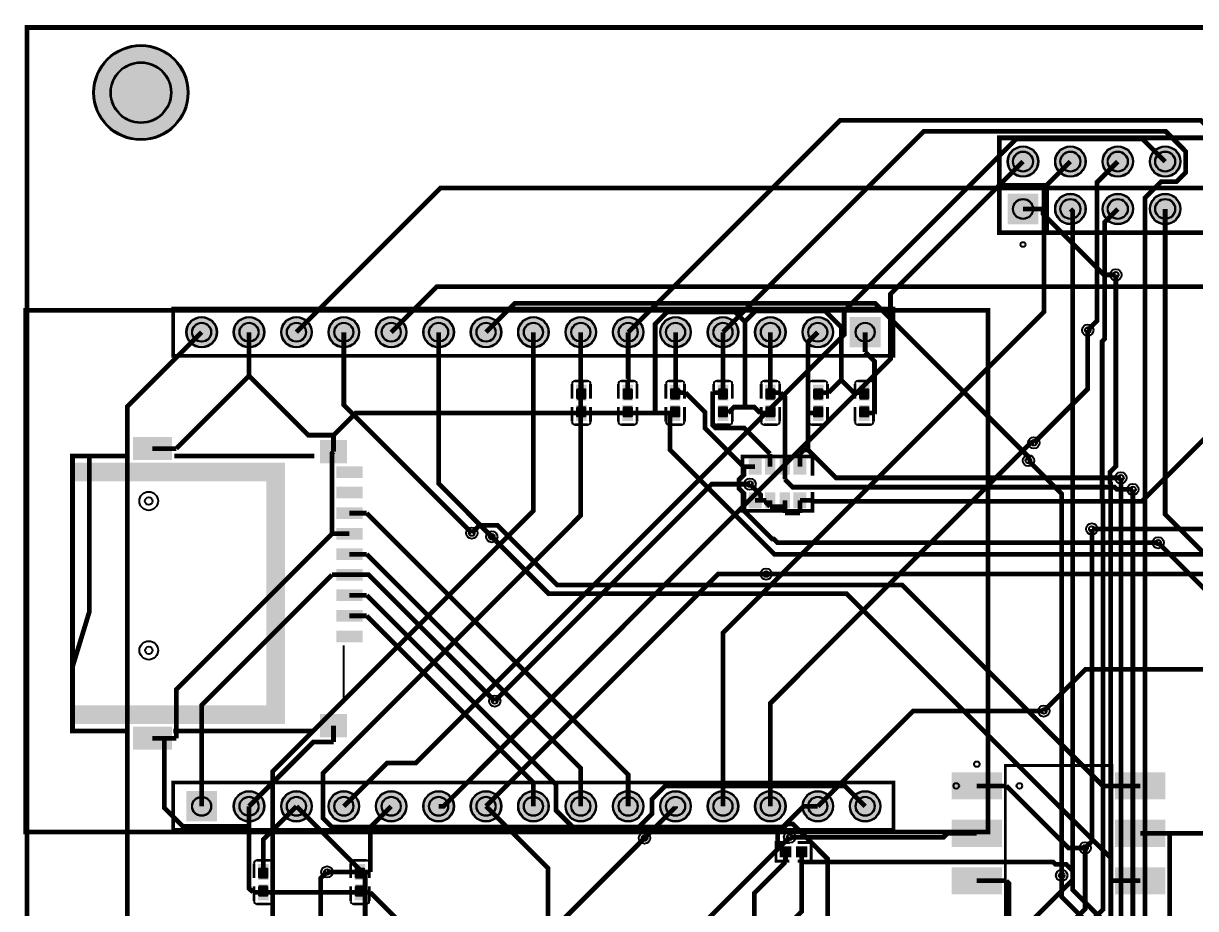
# Model space of a CAD drawing. Header units: millimetres. Extents: x 0 to 106, y 0 to 72.
# Drawn here: x -0.3 to 62.6, y 24.2 to 71.6 of the extents above; entities that cross this region are included whole.
import ezdxf

# ---------------------------------------------------------------- set-up
doc = ezdxf.new("R2010")
doc.units = ezdxf.units.MM
for name, color, linetype, true_color in [('BoardOutLine', 7, 'Continuous', 0xff00ff), ('BottomLayer', 7, 'Continuous', 0x0000ff), ('BottomSolderMaskLayer', 7, 'Continuous', 0xaa00ff), ('Document', 7, 'Continuous', 0xffffff), ('Hole', 7, 'Continuous', 0x222222), ('Multi-Layer', 7, 'Continuous', 0xc0c0c0), ('TopLayer', 7, 'Continuous', 0xff0000), ('TopPasteMaskLayer', 7, 'Continuous', 0x808080), ('TopSilkLayer', 7, 'Continuous', 0xffcc00), ('TopSolderMaskLayer', 7, 'Continuous', 0x800080)]:
    doc.layers.add(name, color=color, linetype=linetype, true_color=true_color)

msp = doc.modelspace()

# ---------------------------------------------------------------- hatches: boundary and pattern name
at = {"layer": 'BottomSolderMaskLayer'}
for points in [[(3.491, 67.88, 1), (8.592, 67.88, 1)], [(52.489, 64.186, 1), (54.14, 64.186, 1)], [(55.029, 64.186, 1), (56.68, 64.186, 1)], [(57.569, 64.186, 1), (59.22, 64.186, 1)], [(60.109, 64.186, 1), (61.76, 64.186, 1)], [(52.489, 62.471), (54.14, 62.471), (54.14, 60.821), (52.489, 60.821)], [(55.029, 61.646, 1), (56.68, 61.646, 1)], [(57.569, 61.646, 1), (59.22, 61.646, 1)], [(60.109, 61.646, 1), (61.76, 61.646, 1)], [(8.471, 55.042, 1), (10.122, 55.042, 1)], [(11.011, 55.042, 1), (12.662, 55.042, 1)], [(13.551, 55.042, 1), (15.202, 55.042, 1)], [(16.091, 55.042, 1), (17.742, 55.042, 1)], [(18.631, 55.042, 1), (20.282, 55.042, 1)], [(21.171, 55.042, 1), (22.822, 55.042, 1)], [(23.711, 55.042, 1), (25.362, 55.042, 1)], [(26.251, 55.042, 1), (27.902, 55.042, 1)], [(28.791, 55.042, 1), (30.442, 55.042, 1)], [(31.331, 55.042, 1), (32.982, 55.042, 1)], [(33.871, 55.042, 1), (35.522, 55.042, 1)], [(36.411, 55.042, 1), (38.062, 55.042, 1)], [(38.951, 55.042, 1), (40.602, 55.042, 1)], [(41.491, 55.042, 1), (43.142, 55.042, 1)], [(45.682, 54.229), (44.031, 54.229), (44.031, 55.855), (45.682, 55.855)], [(8.471, 30.455), (10.122, 30.455), (10.122, 28.829), (8.471, 28.829)], [(11.011, 29.642, 1), (12.662, 29.642, 1)], [(13.551, 29.642, 1), (15.202, 29.642, 1)], [(16.091, 29.642, 1), (17.742, 29.642, 1)], [(18.631, 29.642, 1), (20.282, 29.642, 1)], [(21.171, 29.642, 1), (22.822, 29.642, 1)], [(23.711, 29.642, 1), (25.362, 29.642, 1)], [(26.251, 29.642, 1), (27.902, 29.642, 1)], [(28.791, 29.642, 1), (30.442, 29.642, 1)], [(31.331, 29.642, 1), (32.982, 29.642, 1)], [(33.871, 29.642, 1), (35.522, 29.642, 1)], [(36.411, 29.642, 1), (38.062, 29.642, 1)], [(38.951, 29.642, 1), (40.602, 29.642, 1)], [(41.491, 29.642, 1), (43.142, 29.642, 1)], [(44.031, 29.642, 1), (45.682, 29.642, 1)]]:
    msp.add_hatch(color=256, dxfattribs=at).paths.add_polyline_path(points)
at = {"layer": 'Document'}
for points in [[(2.272, 48.047), (13.772, 48.047), (13.772, 47.046), (2.272, 47.046), (2.272, 48.047)], [(13.772, 47.046), (13.772, 35.046), (12.772, 35.046), (12.772, 47.046)], [(2.272, 34.046), (13.772, 34.046), (13.772, 35.046), (2.272, 35.046)]]:
    msp.add_hatch(color=256, dxfattribs=at).paths.add_polyline_path(points)
at = {"layer": 'Multi-Layer'}
for points in [[(52.515, 64.186, 1), (54.115, 64.186, 1)], [(55.055, 64.186, 1), (56.655, 64.186, 1)], [(57.595, 64.186, 1), (59.195, 64.186, 1)], [(60.135, 64.186, 1), (61.735, 64.186, 1)], [(52.515, 62.446), (54.115, 62.446), (54.115, 60.846), (52.515, 60.846)], [(55.055, 61.646, 1), (56.655, 61.646, 1)], [(57.595, 61.646, 1), (59.195, 61.646, 1)], [(60.135, 61.646, 1), (61.735, 61.646, 1)], [(8.496, 55.042, 1), (10.096, 55.042, 1)], [(11.036, 55.042, 1), (12.636, 55.042, 1)], [(13.576, 55.042, 1), (15.176, 55.042, 1)], [(16.116, 55.042, 1), (17.716, 55.042, 1)], [(18.656, 55.042, 1), (20.256, 55.042, 1)], [(21.196, 55.042, 1), (22.796, 55.042, 1)], [(23.736, 55.042, 1), (25.336, 55.042, 1)], [(26.276, 55.042, 1), (27.876, 55.042, 1)], [(28.816, 55.042, 1), (30.416, 55.042, 1)], [(31.356, 55.042, 1), (32.956, 55.042, 1)], [(33.896, 55.042, 1), (35.496, 55.042, 1)], [(36.436, 55.042, 1), (38.036, 55.042, 1)], [(38.976, 55.042, 1), (40.576, 55.042, 1)], [(41.516, 55.042, 1), (43.116, 55.042, 1)], [(45.656, 54.255), (44.056, 54.255), (44.056, 55.829), (45.656, 55.829)], [(8.496, 30.429), (10.096, 30.429), (10.096, 28.854), (8.496, 28.854)], [(11.036, 29.642, 1), (12.636, 29.642, 1)], [(13.576, 29.642, 1), (15.176, 29.642, 1)], [(16.116, 29.642, 1), (17.716, 29.642, 1)], [(18.656, 29.642, 1), (20.256, 29.642, 1)], [(21.196, 29.642, 1), (22.796, 29.642, 1)], [(23.736, 29.642, 1), (25.336, 29.642, 1)], [(26.276, 29.642, 1), (27.876, 29.642, 1)], [(28.816, 29.642, 1), (30.416, 29.642, 1)], [(31.356, 29.642, 1), (32.956, 29.642, 1)], [(33.896, 29.642, 1), (35.496, 29.642, 1)], [(36.436, 29.642, 1), (38.036, 29.642, 1)], [(38.976, 29.642, 1), (40.576, 29.642, 1)], [(41.516, 29.642, 1), (43.116, 29.642, 1)], [(44.056, 29.642, 1), (45.656, 29.642, 1)]]:
    msp.add_hatch(color=256, dxfattribs=at).paths.add_polyline_path(points)
at = {"layer": 'TopLayer'}
for points in [[(29.912, 51.407), (29.372, 51.407), (29.372, 52.197), (29.912, 52.197)], [(32.401, 51.407), (31.861, 51.407), (31.861, 52.197), (32.401, 52.197)], [(34.941, 51.407), (34.401, 51.407), (34.401, 52.197), (34.941, 52.197)], [(37.506, 51.407), (36.966, 51.407), (36.966, 52.198), (37.506, 52.198)], [(39.506, 51.407), (40.046, 51.407), (40.046, 52.197), (39.506, 52.197)], [(42.612, 51.407), (42.072, 51.407), (42.072, 52.197), (42.612, 52.197)], [(45.076, 51.407), (44.536, 51.407), (44.536, 52.197), (45.076, 52.197)], [(29.912, 51.107), (29.372, 51.107), (29.372, 50.317), (29.912, 50.317)], [(32.401, 51.107), (31.861, 51.107), (31.861, 50.317), (32.401, 50.317)], [(34.941, 51.107), (34.401, 51.107), (34.401, 50.317), (34.941, 50.317)], [(37.506, 51.107), (36.966, 51.107), (36.966, 50.317), (37.506, 50.317)], [(39.506, 51.107), (40.046, 51.107), (40.046, 50.317), (39.506, 50.317)], [(42.612, 51.107), (42.072, 51.107), (42.072, 50.317), (42.612, 50.317)], [(45.076, 51.107), (44.536, 51.107), (44.536, 50.317), (45.076, 50.317)], [(7.662, 49.407), (7.662, 48.207), (5.662, 48.207), (5.662, 49.407)], [(17.064, 49.246), (17.064, 48.046), (15.664, 48.046), (15.664, 49.246)], [(17.864, 47.846), (17.864, 47.246), (16.564, 47.246), (16.564, 47.846)], [(39.283, 47.439), (38.633, 47.439), (38.633, 48.239), (39.283, 48.239)], [(40.007, 47.439), (39.507, 47.439), (39.507, 48.239), (40.007, 48.239)], [(40.808, 47.439), (40.308, 47.439), (40.308, 48.239), (40.808, 48.239)], [(41.682, 47.439), (41.032, 47.439), (41.032, 48.239), (41.682, 48.239)], [(17.864, 46.746), (17.864, 46.146), (16.564, 46.146), (16.564, 46.746)], [(39.283, 45.639), (38.633, 45.639), (38.633, 46.439), (39.283, 46.439)], [(40.007, 45.639), (39.507, 45.639), (39.507, 46.439), (40.007, 46.439)], [(40.808, 45.639), (40.308, 45.639), (40.308, 46.439), (40.808, 46.439)], [(41.682, 45.639), (41.032, 45.639), (41.032, 46.439), (41.682, 46.439)], [(17.864, 45.646), (17.864, 45.046), (16.564, 45.046), (16.564, 45.646)], [(17.864, 44.546), (17.864, 43.946), (16.564, 43.946), (16.564, 44.546)], [(17.864, 43.446), (17.864, 42.846), (16.564, 42.846), (16.564, 43.446)], [(17.864, 42.346), (17.864, 41.746), (16.564, 41.746), (16.564, 42.346)], [(17.864, 41.246), (17.864, 40.646), (16.564, 40.646), (16.564, 41.246)], [(17.864, 40.146), (17.864, 39.546), (16.564, 39.546), (16.564, 40.146)], [(17.864, 39.046), (17.864, 38.446), (16.564, 38.446), (16.564, 39.046)], [(17.064, 34.566), (17.064, 33.366), (15.664, 33.366), (15.664, 34.566)], [(7.662, 33.886), (7.662, 32.686), (5.662, 32.686), (5.662, 33.886)], [(49.54, 31.445), (52.14, 31.445), (52.14, 30.023), (49.54, 30.023)], [(60.9, 31.445), (58.3, 31.445), (58.3, 30.023), (60.9, 30.023)], [(49.54, 28.905), (52.14, 28.905), (52.14, 27.483), (49.54, 27.483)], [(60.9, 28.905), (58.3, 28.905), (58.3, 27.483), (60.9, 27.483)], [(40.871, 27.473), (40.871, 26.933), (40.305, 26.933), (40.305, 27.473)], [(41.171, 27.473), (41.171, 26.933), (41.737, 26.933), (41.737, 27.473)], [(12.868, 25.728), (12.328, 25.728), (12.328, 26.518), (12.868, 26.518)], [(18.05, 25.728), (17.51, 25.728), (17.51, 26.518), (18.05, 26.518)], [(49.54, 26.365), (52.14, 26.365), (52.14, 24.943), (49.54, 24.943)], [(60.9, 26.365), (58.3, 26.365), (58.3, 24.943), (60.9, 24.943)], [(12.868, 25.428), (12.328, 25.428), (12.328, 24.638), (12.868, 24.638)], [(18.05, 25.428), (17.51, 25.428), (17.51, 24.638), (18.05, 24.638)]]:
    msp.add_hatch(color=256, dxfattribs=at).paths.add_polyline_path(points)
at = {"layer": 'TopPasteMaskLayer'}
for points in [[(29.417, 52.037), (29.867, 52.037), (29.917, 51.987), (29.917, 51.507), (29.867, 51.437), (29.417, 51.437), (29.367, 51.507), (29.367, 51.987)], [(31.906, 52.037), (32.356, 52.037), (32.406, 51.987), (32.406, 51.507), (32.356, 51.437), (31.906, 51.437), (31.856, 51.507), (31.856, 51.987)], [(34.446, 52.037), (34.896, 52.037), (34.946, 51.987), (34.946, 51.507), (34.896, 51.437), (34.446, 51.437), (34.396, 51.507), (34.396, 51.987)], [(37.011, 52.037), (37.461, 52.037), (37.511, 51.987), (37.511, 51.507), (37.461, 51.437), (37.011, 51.437), (36.961, 51.507), (36.961, 51.987)], [(40.001, 51.437), (39.551, 51.437), (39.501, 51.507), (39.501, 51.987), (39.551, 52.037), (40.001, 52.037), (40.051, 51.987), (40.051, 51.507)], [(42.117, 52.037), (42.567, 52.037), (42.617, 51.987), (42.617, 51.507), (42.567, 51.437), (42.117, 51.437), (42.067, 51.507), (42.067, 51.987)], [(44.581, 52.037), (45.031, 52.037), (45.081, 51.987), (45.081, 51.507), (45.031, 51.437), (44.581, 51.437), (44.531, 51.507), (44.531, 51.987)], [(29.417, 51.077), (29.867, 51.077), (29.917, 51.007), (29.917, 50.527), (29.867, 50.477), (29.417, 50.477), (29.367, 50.527), (29.367, 51.007)], [(31.906, 51.077), (32.356, 51.077), (32.406, 51.007), (32.406, 50.527), (32.356, 50.477), (31.906, 50.477), (31.856, 50.527), (31.856, 51.007)], [(34.446, 51.077), (34.896, 51.077), (34.946, 51.007), (34.946, 50.527), (34.896, 50.477), (34.446, 50.477), (34.396, 50.527), (34.396, 51.007)], [(37.011, 51.077), (37.461, 51.077), (37.511, 51.007), (37.511, 50.527), (37.461, 50.477), (37.011, 50.477), (36.961, 50.527), (36.961, 51.007)], [(40.001, 50.477), (39.551, 50.477), (39.501, 50.527), (39.501, 51.007), (39.551, 51.077), (40.001, 51.077), (40.051, 51.007), (40.051, 50.527)], [(42.117, 51.077), (42.567, 51.077), (42.617, 51.007), (42.617, 50.527), (42.567, 50.477), (42.117, 50.477), (42.067, 50.527), (42.067, 51.007)], [(44.581, 51.077), (45.031, 51.077), (45.081, 51.007), (45.081, 50.527), (45.031, 50.477), (44.581, 50.477), (44.531, 50.527), (44.531, 51.007)], [(7.662, 49.407), (7.662, 48.207), (5.662, 48.207), (5.662, 49.407)], [(17.064, 49.246), (17.064, 48.046), (15.664, 48.046), (15.664, 49.246)], [(17.864, 47.846), (17.864, 47.246), (16.564, 47.246), (16.564, 47.846)], [(39.283, 47.439), (38.633, 47.439), (38.633, 48.239), (39.283, 48.239)], [(40.007, 47.439), (39.507, 47.439), (39.507, 48.239), (40.007, 48.239)], [(40.808, 47.439), (40.308, 47.439), (40.308, 48.239), (40.808, 48.239)], [(41.682, 47.439), (41.032, 47.439), (41.032, 48.239), (41.682, 48.239)], [(17.864, 46.746), (17.864, 46.146), (16.564, 46.146), (16.564, 46.746)], [(39.283, 45.639), (38.633, 45.639), (38.633, 46.439), (39.283, 46.439)], [(40.007, 45.639), (39.507, 45.639), (39.507, 46.439), (40.007, 46.439)], [(40.808, 45.639), (40.308, 45.639), (40.308, 46.439), (40.808, 46.439)], [(41.682, 45.639), (41.032, 45.639), (41.032, 46.439), (41.682, 46.439)], [(17.864, 45.646), (17.864, 45.046), (16.564, 45.046), (16.564, 45.646)], [(17.864, 44.546), (17.864, 43.946), (16.564, 43.946), (16.564, 44.546)], [(17.864, 43.446), (17.864, 42.846), (16.564, 42.846), (16.564, 43.446)], [(17.864, 42.346), (17.864, 41.746), (16.564, 41.746), (16.564, 42.346)], [(17.864, 41.246), (17.864, 40.646), (16.564, 40.646), (16.564, 41.246)], [(17.864, 40.146), (17.864, 39.546), (16.564, 39.546), (16.564, 40.146)], [(17.864, 39.046), (17.864, 38.446), (16.564, 38.446), (16.564, 39.046)], [(17.064, 34.566), (17.064, 33.366), (15.664, 33.366), (15.664, 34.566)], [(7.662, 33.886), (7.662, 32.686), (5.662, 32.686), (5.662, 33.886)], [(49.54, 31.445), (52.14, 31.445), (52.14, 30.023), (49.54, 30.023)], [(60.9, 31.445), (58.3, 31.445), (58.3, 30.023), (60.9, 30.023)], [(49.54, 28.905), (52.14, 28.905), (52.14, 27.483), (49.54, 27.483)], [(60.9, 28.905), (58.3, 28.905), (58.3, 27.483), (60.9, 27.483)], [(40.886, 27.433), (40.886, 26.973), (40.846, 26.933), (40.345, 26.933), (40.305, 26.973), (40.305, 27.433), (40.345, 27.473), (40.846, 27.473)], [(41.156, 27.433), (41.156, 26.973), (41.196, 26.933), (41.697, 26.933), (41.737, 26.973), (41.737, 27.433), (41.697, 27.473), (41.196, 27.473)], [(12.373, 26.358), (12.823, 26.358), (12.873, 26.308), (12.873, 25.828), (12.823, 25.758), (12.373, 25.758), (12.323, 25.828), (12.323, 26.308)], [(17.555, 26.358), (18.005, 26.358), (18.055, 26.308), (18.055, 25.828), (18.005, 25.758), (17.555, 25.758), (17.505, 25.828), (17.505, 26.308)], [(49.54, 26.365), (52.14, 26.365), (52.14, 24.943), (49.54, 24.943)], [(60.9, 26.365), (58.3, 26.365), (58.3, 24.943), (60.9, 24.943)], [(12.373, 25.398), (12.823, 25.398), (12.873, 25.328), (12.873, 24.848), (12.823, 24.798), (12.373, 24.798), (12.323, 24.848), (12.323, 25.328)], [(17.555, 25.398), (18.005, 25.398), (18.055, 25.328), (18.055, 24.848), (18.005, 24.798), (17.555, 24.798), (17.505, 24.848), (17.505, 25.328)]]:
    msp.add_hatch(color=256, dxfattribs=at).paths.add_polyline_path(points)
at = {"layer": 'TopSolderMaskLayer'}
for points in [[(3.491, 67.88, 1), (8.592, 67.88, 1)], [(52.489, 64.186, 1), (54.14, 64.186, 1)], [(55.029, 64.186, 1), (56.68, 64.186, 1)], [(57.569, 64.186, 1), (59.22, 64.186, 1)], [(60.109, 64.186, 1), (61.76, 64.186, 1)], [(52.489, 62.471), (54.14, 62.471), (54.14, 60.821), (52.489, 60.821)], [(55.029, 61.646, 1), (56.68, 61.646, 1)], [(57.569, 61.646, 1), (59.22, 61.646, 1)], [(60.109, 61.646, 1), (61.76, 61.646, 1)], [(8.471, 55.042, 1), (10.122, 55.042, 1)], [(11.011, 55.042, 1), (12.662, 55.042, 1)], [(13.551, 55.042, 1), (15.202, 55.042, 1)], [(16.091, 55.042, 1), (17.742, 55.042, 1)], [(18.631, 55.042, 1), (20.282, 55.042, 1)], [(21.171, 55.042, 1), (22.822, 55.042, 1)], [(23.711, 55.042, 1), (25.362, 55.042, 1)], [(26.251, 55.042, 1), (27.902, 55.042, 1)], [(28.791, 55.042, 1), (30.442, 55.042, 1)], [(31.331, 55.042, 1), (32.982, 55.042, 1)], [(33.871, 55.042, 1), (35.522, 55.042, 1)], [(36.411, 55.042, 1), (38.062, 55.042, 1)], [(38.951, 55.042, 1), (40.602, 55.042, 1)], [(41.491, 55.042, 1), (43.142, 55.042, 1)], [(45.682, 54.229), (44.031, 54.229), (44.031, 55.855), (45.682, 55.855)], [(29.929, 51.37), (29.354, 51.37), (29.354, 52.235), (29.929, 52.235)], [(32.418, 51.37), (31.844, 51.37), (31.844, 52.235), (32.418, 52.235)], [(34.958, 51.37), (34.384, 51.37), (34.384, 52.235), (34.958, 52.235)], [(37.524, 51.37), (36.949, 51.37), (36.949, 52.235), (37.524, 52.235)], [(39.489, 51.37), (40.064, 51.37), (40.064, 52.235), (39.489, 52.235)], [(42.629, 51.37), (42.055, 51.37), (42.055, 52.235), (42.629, 52.235)], [(45.093, 51.37), (44.518, 51.37), (44.518, 52.235), (45.093, 52.235)], [(29.929, 51.144), (29.354, 51.144), (29.354, 50.28), (29.929, 50.28)], [(32.418, 51.144), (31.844, 51.144), (31.844, 50.28), (32.418, 50.28)], [(34.958, 51.144), (34.384, 51.144), (34.384, 50.28), (34.958, 50.28)], [(37.524, 51.145), (36.949, 51.145), (36.949, 50.28), (37.524, 50.28)], [(39.489, 51.144), (40.064, 51.144), (40.064, 50.28), (39.489, 50.28)], [(42.629, 51.144), (42.055, 51.144), (42.055, 50.28), (42.629, 50.28)], [(45.093, 51.144), (44.518, 51.144), (44.518, 50.28), (45.093, 50.28)], [(7.704, 49.422), (7.704, 48.191), (5.62, 48.191), (5.62, 49.422)], [(17.093, 49.268), (17.093, 48.024), (15.634, 48.024), (15.634, 49.268)], [(17.919, 47.858), (17.919, 47.234), (16.509, 47.234), (16.509, 47.858)], [(39.308, 47.414), (38.607, 47.414), (38.607, 48.265), (39.308, 48.265)], [(40.033, 47.414), (39.482, 47.414), (39.482, 48.265), (40.033, 48.265)], [(40.833, 47.414), (40.282, 47.414), (40.282, 48.265), (40.833, 48.265)], [(41.708, 47.414), (41.007, 47.414), (41.007, 48.265), (41.708, 48.265)], [(17.919, 46.758), (17.919, 46.134), (16.509, 46.134), (16.509, 46.758)], [(39.308, 45.614), (38.607, 45.614), (38.607, 46.465), (39.308, 46.465)], [(40.033, 45.614), (39.482, 45.614), (39.482, 46.465), (40.033, 46.465)], [(40.833, 45.614), (40.282, 45.614), (40.282, 46.465), (40.833, 46.465)], [(41.708, 45.614), (41.007, 45.614), (41.007, 46.465), (41.708, 46.465)], [(17.919, 45.658), (17.919, 45.034), (16.509, 45.034), (16.509, 45.658)], [(17.919, 44.558), (17.919, 43.934), (16.509, 43.934), (16.509, 44.558)], [(17.919, 43.458), (17.919, 42.834), (16.509, 42.834), (16.509, 43.458)], [(17.919, 42.358), (17.919, 41.734), (16.509, 41.734), (16.509, 42.358)], [(17.919, 41.258), (17.919, 40.634), (16.509, 40.634), (16.509, 41.258)], [(17.919, 40.158), (17.919, 39.534), (16.509, 39.534), (16.509, 40.158)], [(17.919, 39.058), (17.919, 38.434), (16.509, 38.434), (16.509, 39.058)], [(17.093, 34.588), (17.093, 33.344), (15.634, 33.344), (15.634, 34.588)], [(7.704, 33.902), (7.704, 32.671), (5.62, 32.671), (5.62, 33.902)], [(49.493, 31.459), (52.186, 31.459), (52.186, 30.009), (49.493, 30.009)], [(60.946, 31.459), (58.253, 31.459), (58.253, 30.009), (60.946, 30.009)], [(8.471, 30.455), (10.122, 30.455), (10.122, 28.829), (8.471, 28.829)], [(11.011, 29.642, 1), (12.662, 29.642, 1)], [(13.551, 29.642, 1), (15.202, 29.642, 1)], [(16.091, 29.642, 1), (17.742, 29.642, 1)], [(18.631, 29.642, 1), (20.282, 29.642, 1)], [(21.171, 29.642, 1), (22.822, 29.642, 1)], [(23.711, 29.642, 1), (25.362, 29.642, 1)], [(26.251, 29.642, 1), (27.902, 29.642, 1)], [(28.791, 29.642, 1), (30.442, 29.642, 1)], [(31.331, 29.642, 1), (32.982, 29.642, 1)], [(33.871, 29.642, 1), (35.522, 29.642, 1)], [(36.411, 29.642, 1), (38.062, 29.642, 1)], [(38.951, 29.642, 1), (40.602, 29.642, 1)], [(41.491, 29.642, 1), (43.142, 29.642, 1)], [(44.031, 29.642, 1), (45.682, 29.642, 1)], [(49.493, 28.919), (52.186, 28.919), (52.186, 27.469), (49.493, 27.469)], [(60.946, 28.919), (58.253, 28.919), (58.253, 27.469), (60.946, 27.469)], [(40.896, 27.499), (40.896, 26.908), (40.28, 26.908), (40.28, 27.499)], [(41.146, 27.499), (41.146, 26.908), (41.762, 26.908), (41.762, 27.499)], [(12.886, 25.691), (12.311, 25.691), (12.311, 26.555), (12.886, 26.555)], [(18.067, 25.691), (17.493, 25.691), (17.493, 26.555), (18.067, 26.555)], [(49.493, 26.379), (52.186, 26.379), (52.186, 24.929), (49.493, 24.929)], [(60.946, 26.379), (58.253, 26.379), (58.253, 24.929), (60.946, 24.929)], [(12.886, 25.465), (12.311, 25.465), (12.311, 24.601), (12.886, 24.601)], [(18.067, 25.465), (17.493, 25.465), (17.493, 24.601), (18.067, 24.601)]]:
    msp.add_hatch(color=256, dxfattribs=at).paths.add_polyline_path(points)

# ---------------------------------------------------------------- linework, layer by layer
at = {"layer": 'BoardOutLine', "const_width": 0.254}
msp.add_lwpolyline([(106.139, 0), (-0.061, 0), (-0.061, 71.365), (106.139, 71.365), (106.139, 0)], close=True, dxfattribs=at)
at = {"layer": 'BottomLayer', "const_width": 0.254}
for points in [[(32.156, 55.042), (43.51, 66.396), (62.846, 66.396), (64.745, 64.497), (64.745, 42.34), (69.996, 37.089), (69.996, 36.791), (70.339, 36.448), (70.637, 36.448), (76.581, 30.503), (76.581, 5.766)], [(60.935, 64.186), (59.729, 65.392), (52.941, 65.392), (43.731, 56.182), (43.731, 54.913), (20.775, 31.958), (19.232, 31.958), (16.916, 29.642)], [(71.501, 5.766), (59.851, 17.416), (59.851, 62.24), (60.715, 63.104), (61.531, 63.104), (62.036, 63.609), (62.036, 64.729), (60.965, 65.8), (47.995, 65.8), (37.236, 55.042)], [(21.996, 29.642), (22.253, 29.642), (46.214, 53.603), (46.214, 57.085), (53.315, 64.186)], [(37.236, 29.642), (37.236, 38.938), (54.442, 56.144), (54.442, 62.773), (55.855, 64.186)], [(58.395, 64.186), (57.281, 63.073), (57.281, 55.65), (56.784, 55.152)], [(45.554, 15.279), (55.974, 25.698), (55.974, 61.527), (55.855, 61.646)], [(58.395, 61.646), (57.69, 60.941), (57.69, 54.691), (57.558, 54.558), (57.558, 46.011), (57.598, 45.97), (57.598, 24.104), (48.772, 15.277)], [(60.935, 61.646), (60.935, 45.276), (72.298, 33.913)], [(58.289, 58.118), (58.289, 47.861), (57.974, 47.546), (57.974, 47), (58.011, 46.963), (58.011, 10.33), (57.719, 10.038), (57.719, 4.308), (58.801, 3.226)], [(27.076, 55.042), (27.076, 45.478), (13.106, 31.508), (13.106, 7.163), (11.709, 5.766)], [(45.283, 12.181), (42.845, 14.619), (42.845, 26.82), (40.974, 28.691), (40.681, 28.691), (40.523, 28.533), (16.28, 28.533), (15.805, 29.008), (15.805, 31.425), (29.616, 45.237), (29.616, 55.042)], [(16.916, 55.042), (16.916, 51.141), (23.776, 44.281)], [(21.996, 55.042), (21.996, 46.932), (24.844, 44.084)], [(53.898, 49.119), (53.734, 49.119), (39.776, 35.161), (39.776, 29.642)], [(55.388, 25.941), (55.388, 46.385), (53.608, 48.164)], [(58.56, 47.242), (58.56, 13.627), (66.421, 5.766)], [(38.684, 46.902), (36.623, 46.902), (25.003, 35.281)], [(68.961, 5.766), (59.201, 15.526), (59.201, 46.622)], [(56.645, 27.413), (57.006, 27.774), (57.006, 44.498)], [(74.041, 5.766), (74.041, 30.284), (60.561, 43.764)], [(39.553, 42.084), (36.978, 42.084), (24.536, 29.642)], [(54.428, 34.745), (47.42, 34.745), (42.316, 29.642)], [(14.376, 29.642), (18.059, 25.959), (18.059, 2.956), (19.378, 1.637), (58.801, 1.637), (60.26, 3.096), (60.26, 3.796), (60.959, 4.496), (82.931, 4.496), (84.201, 5.766)], [(40.811, 27.983), (23.322, 10.494), (23.322, 2.655), (23.837, 2.139), (24.853, 2.139), (25.535, 2.822), (25.535, 3.66), (26.949, 5.074), (26.949, 5.766)], [(26.559, 20.482), (26.559, 21.463), (33.034, 27.939)], [(56.645, 27.413), (56.645, 24.131), (51.871, 19.356)], [(81.661, 5.766), (82.872, 6.977), (84.595, 6.977), (85.471, 6.101), (85.471, 2.809), (83.891, 1.229), (17.24, 1.229), (15.671, 2.798), (15.671, 25.779), (16.015, 26.123)]]:
    msp.add_lwpolyline(points, dxfattribs=at)
at = {"layer": 'BottomSolderMaskLayer'}
for centre, radius in [((6.042, 67.88), 2.551), ((6.041, 67.88), 1.633), ((53.315, 64.186), 0.825), ((53.315, 64.186), 0.542), ((55.855, 64.186), 0.825), ((55.855, 64.186), 0.542), ((58.395, 64.186), 0.825), ((58.395, 64.186), 0.542), ((60.935, 64.186), 0.825), ((60.935, 64.186), 0.542), ((55.855, 61.646), 0.825), ((58.395, 61.646), 0.825), ((60.935, 61.646), 0.825), ((53.315, 61.646), 0.542), ((55.855, 61.646), 0.542), ((58.395, 61.646), 0.542), ((60.935, 61.646), 0.542), ((9.296, 55.042), 0.825), ((9.296, 55.042), 0.516), ((11.836, 55.042), 0.825), ((11.836, 55.042), 0.516), ((14.376, 55.042), 0.825), ((14.376, 55.042), 0.516), ((16.916, 55.042), 0.825), ((16.916, 55.042), 0.516), ((19.456, 55.042), 0.825), ((19.456, 55.042), 0.516), ((21.996, 55.042), 0.825), ((21.996, 55.042), 0.516), ((24.536, 55.042), 0.825), ((24.536, 55.042), 0.516), ((27.076, 55.042), 0.825), ((27.076, 55.042), 0.516), ((29.616, 55.042), 0.825), ((29.616, 55.042), 0.516), ((32.156, 55.042), 0.825), ((32.156, 55.042), 0.516), ((34.696, 55.042), 0.825), ((34.696, 55.042), 0.516), ((37.236, 55.042), 0.825), ((37.236, 55.042), 0.516), ((39.776, 55.042), 0.825), ((39.776, 55.042), 0.516), ((42.316, 55.042), 0.825), ((42.316, 55.042), 0.516), ((44.856, 55.042), 0.516), ((9.296, 29.642), 0.516), ((11.836, 29.642), 0.825), ((11.836, 29.642), 0.516), ((14.376, 29.642), 0.825), ((14.376, 29.642), 0.516), ((16.916, 29.642), 0.825), ((16.916, 29.642), 0.516), ((19.456, 29.642), 0.825), ((19.456, 29.642), 0.516), ((21.996, 29.642), 0.825), ((21.996, 29.642), 0.516), ((24.536, 29.642), 0.825), ((24.536, 29.642), 0.516), ((27.076, 29.642), 0.825), ((27.076, 29.642), 0.516), ((29.616, 29.642), 0.825), ((29.616, 29.642), 0.516), ((32.156, 29.642), 0.825), ((32.156, 29.642), 0.516), ((34.696, 29.642), 0.825), ((34.696, 29.642), 0.516), ((37.236, 29.642), 0.825), ((37.236, 29.642), 0.516), ((39.776, 29.642), 0.825), ((39.776, 29.642), 0.516), ((42.316, 29.642), 0.825), ((42.316, 29.642), 0.516), ((44.856, 29.642), 0.825), ((44.856, 29.642), 0.516)]:
    msp.add_circle(centre, radius, dxfattribs=at)
at = {"layer": 'Document'}
for centre, radius in [((6.46, 45.997), 0.2), ((6.463, 37.997), 0.2), ((49.74, 30.734), 0.15)]:
    msp.add_circle(centre, radius, dxfattribs=at)
at = {"layer": 'Hole'}
for centre in [(58.289, 58.118), (56.784, 55.152), (53.898, 49.119), (53.608, 48.164), (58.56, 47.242), (38.684, 46.902), (59.201, 46.621), (57.006, 44.498), (23.776, 44.281), (24.844, 44.084), (60.561, 43.764), (39.553, 42.083), (25.002, 35.281), (54.428, 34.745), (33.034, 27.939), (40.811, 27.983), (56.645, 27.413), (16.015, 26.123), (55.388, 25.941)]:
    msp.add_circle(centre, 0.152, dxfattribs=at)
at = {"layer": 'Multi-Layer'}
for centre, radius in [((6.042, 67.88), 2.5), ((6.041, 67.88), 1.6), ((53.315, 64.186), 0.8), ((53.315, 64.186), 0.525), ((55.855, 64.186), 0.8), ((55.855, 64.186), 0.525), ((58.395, 64.186), 0.8), ((58.395, 64.186), 0.525), ((60.935, 64.186), 0.8), ((60.935, 64.186), 0.525), ((55.855, 61.646), 0.8), ((58.395, 61.646), 0.8), ((60.935, 61.646), 0.8), ((53.315, 61.646), 0.525), ((55.855, 61.646), 0.525), ((58.395, 61.646), 0.525), ((60.935, 61.646), 0.525), ((58.289, 58.118), 0.305), ((9.296, 55.042), 0.8), ((9.296, 55.042), 0.5), ((11.836, 55.042), 0.8), ((11.836, 55.042), 0.5), ((14.376, 55.042), 0.8), ((14.376, 55.042), 0.5), ((16.916, 55.042), 0.8), ((16.916, 55.042), 0.5), ((19.456, 55.042), 0.8), ((19.456, 55.042), 0.5), ((21.996, 55.042), 0.8), ((21.996, 55.042), 0.5), ((24.536, 55.042), 0.8), ((24.536, 55.042), 0.5), ((27.076, 55.042), 0.8), ((27.076, 55.042), 0.5), ((29.616, 55.042), 0.8), ((29.616, 55.042), 0.5), ((32.156, 55.042), 0.8), ((32.156, 55.042), 0.5), ((34.696, 55.042), 0.8), ((34.696, 55.042), 0.5), ((37.236, 55.042), 0.8), ((37.236, 55.042), 0.5), ((39.776, 55.042), 0.8), ((39.776, 55.042), 0.5), ((42.316, 55.042), 0.8), ((42.316, 55.042), 0.5), ((44.856, 55.042), 0.5), ((56.784, 55.152), 0.305), ((53.898, 49.119), 0.305), ((53.608, 48.164), 0.305), ((38.684, 46.902), 0.305), ((58.56, 47.242), 0.305), ((6.46, 45.997), 0.5), ((59.201, 46.621), 0.305), ((57.006, 44.498), 0.305), ((23.776, 44.281), 0.305), ((24.844, 44.084), 0.305), ((60.561, 43.764), 0.305), ((39.553, 42.083), 0.305), ((6.462, 37.997), 0.5), ((25.002, 35.281), 0.305), ((54.428, 34.745), 0.305), ((11.836, 29.642), 0.8), ((14.376, 29.642), 0.8), ((16.916, 29.642), 0.8), ((19.456, 29.642), 0.8), ((21.996, 29.642), 0.8), ((24.536, 29.642), 0.8), ((27.076, 29.642), 0.8), ((29.616, 29.642), 0.8), ((32.156, 29.642), 0.8), ((34.696, 29.642), 0.8), ((37.236, 29.642), 0.8), ((39.776, 29.642), 0.8), ((42.316, 29.642), 0.8), ((44.856, 29.642), 0.8), ((9.296, 29.642), 0.5), ((11.836, 29.642), 0.5), ((14.376, 29.642), 0.5), ((16.916, 29.642), 0.5), ((19.456, 29.642), 0.5), ((21.996, 29.642), 0.5), ((24.536, 29.642), 0.5), ((27.076, 29.642), 0.5), ((29.616, 29.642), 0.5), ((32.156, 29.642), 0.5), ((34.696, 29.642), 0.5), ((37.236, 29.642), 0.5), ((39.776, 29.642), 0.5), ((42.316, 29.642), 0.5), ((44.856, 29.642), 0.5), ((40.811, 27.983), 0.305), ((33.034, 27.939), 0.305), ((56.645, 27.413), 0.305), ((16.015, 26.123), 0.305), ((55.388, 25.941), 0.305)]:
    msp.add_circle(centre, radius, dxfattribs=at)
at = {"layer": 'TopLayer', "const_width": 0.254}
for points in [[(83.795, 61.646), (82.669, 62.772), (22.106, 62.772), (14.376, 55.042)], [(81.255, 61.646), (77.089, 57.48), (21.894, 57.48), (19.456, 55.042)], [(88.875, 61.646), (82.438, 55.209), (68.905, 55.209), (59.675, 45.979), (42.022, 45.979), (41.962, 46.039)], [(53.315, 61.646), (54.394, 61.646)], [(54.394, 61.646), (54.394, 61.376), (57.653, 58.118), (58.289, 58.118)], [(53.608, 48.164), (53.608, 48.367), (45.382, 56.593), (26.087, 56.593), (24.536, 55.042)], [(33.6, 50.712), (33.6, 55.48), (34.244, 56.124), (37.894, 56.124), (38.412, 55.606)], [(38.412, 55.606), (38.991, 56.185), (42.705, 56.185), (43.574, 55.315), (43.574, 52.485)], [(38.412, 55.606), (38.412, 51.028)], [(56.784, 55.152), (56.784, 52.004), (53.898, 49.119)], [(9.296, 55.042), (5.313, 51.059), (5.313, 15.906), (9.042, 12.176)], [(11.836, 52.701), (11.836, 55.042)], [(29.642, 52.477), (29.616, 52.503), (29.616, 55.042)], [(32.131, 52.477), (32.156, 52.503), (32.156, 55.042)], [(34.946, 51.802), (34.696, 52.052), (34.696, 55.042)], [(37.236, 55.042), (37.236, 51.803)], [(39.776, 51.802), (39.776, 55.042)], [(42.316, 55.042), (41.79, 54.516), (41.79, 50.714), (41.792, 50.712)], [(44.856, 55.042), (44.856, 53.975)], [(44.856, 53.975), (45.357, 53.474), (45.357, 50.714), (45.355, 50.712)], [(7.942, 48.807), (11.836, 52.701), (11.836, 52.701)], [(16.364, 49.526), (15.012, 49.526), (11.836, 52.701)], [(29.642, 51.803), (29.642, 52.477)], [(32.131, 51.802), (32.131, 52.477)], [(42.892, 51.802), (43.574, 52.485)], [(43.574, 52.485), (44.256, 51.802)], [(34.671, 51.802), (34.946, 51.802)], [(34.946, 51.802), (35.221, 51.802)], [(38.344, 47.83), (36.277, 49.897), (36.277, 50.746), (35.221, 51.802)], [(39.757, 48.519), (38.37, 49.907), (36.844, 49.907), (36.685, 50.066), (36.685, 51.801), (36.687, 51.803)], [(37.236, 51.803), (36.687, 51.803)], [(39.776, 51.802), (40.326, 51.802)], [(40.326, 51.802), (40.558, 51.571), (40.558, 47.839)], [(42.342, 51.802), (42.892, 51.802)], [(44.806, 51.802), (44.256, 51.802)], [(37.511, 50.712), (37.827, 51.028), (38.412, 51.028)], [(38.412, 51.028), (38.912, 51.028), (39.227, 50.712)], [(29.642, 50.712), (17.55, 50.712), (16.364, 49.526)], [(29.917, 50.712), (29.642, 50.712)], [(29.917, 50.712), (30.192, 50.712)], [(30.192, 50.712), (32.131, 50.712)], [(32.131, 50.712), (33.6, 50.712)], [(33.6, 50.712), (34.121, 50.712)], [(34.396, 50.712), (34.121, 50.712)], [(34.671, 50.712), (34.396, 50.712)], [(34.396, 50.712), (34.396, 48.745), (40, 43.141), (69.754, 43.141)], [(37.236, 50.712), (37.511, 50.712)], [(39.776, 50.712), (39.227, 50.712)], [(42.342, 50.712), (41.792, 50.712)], [(41.792, 48.737), (41.792, 50.712)], [(44.806, 50.712), (45.355, 50.712)], [(16.364, 48.646), (16.364, 49.526)], [(6.662, 48.807), (7.942, 48.807)], [(16.364, 48.646), (16.283, 48.565), (16.283, 44.248), (16.284, 44.246)], [(39.757, 47.839), (39.757, 48.519)], [(41.357, 48.519), (41.575, 48.737), (41.792, 48.737)], [(41.357, 47.839), (41.357, 48.519)], [(41.792, 48.737), (43.287, 47.242), (58.56, 47.242)], [(60.561, 43.764), (40.158, 43.764), (39.955, 43.967), (39.862, 43.967), (38.352, 45.477), (38.352, 46.406), (38.098, 46.659), (38.098, 47.145), (38.352, 47.398), (38.352, 47.822), (38.344, 47.83)], [(38.353, 47.839), (38.344, 47.83)], [(38.958, 47.839), (38.353, 47.839)], [(40.558, 47.839), (40.558, 47.16)], [(40.558, 47.16), (40.977, 46.741), (58.233, 46.741), (58.352, 46.622), (59.201, 46.622)], [(57.006, 44.498), (69.466, 44.498), (72.289, 47.321)], [(39.26, 46.039), (39.26, 46.326), (38.684, 46.902)], [(38.958, 46.039), (39.26, 46.039)], [(39.26, 46.039), (39.562, 46.039)], [(39.757, 45.7), (39.562, 45.895), (39.562, 46.039)], [(39.757, 46.039), (39.757, 45.7)], [(40.558, 46.039), (40.558, 45.7)], [(41.66, 46.039), (41.357, 46.039)], [(41.357, 46.039), (41.357, 45.36)], [(41.66, 46.039), (41.962, 46.039)], [(17.214, 45.346), (18.144, 45.346)], [(32.156, 29.642), (32.156, 31.333), (18.144, 45.346)], [(40.558, 45.7), (39.757, 45.7)], [(40.558, 45.7), (40.558, 45.36)], [(41.357, 45.36), (40.558, 45.36)], [(23.776, 44.281), (24.192, 44.696), (25.156, 44.696), (28.355, 41.498), (46.834, 41.498), (57.597, 30.734), (58.02, 30.734)], [(7.942, 33.286), (7.942, 35.903), (16.284, 44.246)], [(17.214, 44.246), (16.284, 44.246)], [(58.02, 25.654), (58.02, 26.867), (43.849, 41.038), (27.89, 41.038), (24.844, 44.084)], [(17.214, 43.146), (18.144, 43.146)], [(29.616, 29.642), (29.616, 31.673), (18.144, 43.146)], [(16.284, 42.046), (9.296, 35.058), (9.296, 29.642)], [(17.214, 42.046), (16.284, 42.046)], [(25.003, 35.281), (18.238, 42.046), (17.214, 42.046)], [(71.477, 36.995), (66.388, 42.084), (39.553, 42.084)], [(17.214, 40.946), (18.144, 40.946)], [(18.144, 40.946), (28.287, 30.803), (28.287, 29.425), (29.228, 28.484), (32.683, 28.484), (33.426, 29.228), (33.426, 30.023), (34.128, 30.724), (43.775, 30.724), (44.856, 29.642)], [(17.214, 39.846), (18.144, 39.846)], [(27.076, 29.642), (27.076, 30.913), (18.144, 39.846)], [(70.582, 36.977), (56.66, 36.977), (54.428, 34.745)], [(16.364, 33.966), (16.364, 33.086)], [(6.662, 33.286), (7.302, 33.286)], [(7.302, 33.286), (7.942, 33.286)], [(7.302, 33.286), (7.302, 29.556), (8.291, 28.567), (11.836, 28.567)], [(11.836, 29.642), (15.281, 33.086), (16.364, 33.086)], [(61.181, 28.193), (69.971, 28.193), (73.771, 31.993)], [(50.84, 30.734), (52.419, 30.734)], [(56.645, 27.413), (55.741, 27.413), (52.419, 30.734)], [(59.6, 30.734), (58.02, 30.734)], [(11.836, 28.567), (11.836, 29.642)], [(12.598, 26.123), (12.598, 27.864), (14.376, 29.642)], [(18.33, 26.123), (18.33, 28.515), (19.456, 29.642)], [(24.536, 29.642), (27.859, 26.32), (27.859, 23.268)], [(33.034, 27.939), (34.696, 29.601), (34.696, 29.642)], [(42.316, 29.642), (41.547, 29.642), (40.165, 28.26), (40.165, 27.627), (40.588, 27.204)], [(12.049, 25.033), (11.836, 25.245), (11.836, 28.567)], [(49.26, 28.194), (49.049, 27.983), (40.811, 27.983)], [(50.84, 28.194), (49.26, 28.194)], [(59.6, 28.194), (61.179, 28.194)], [(61.181, 28.193), (61.179, 28.194)], [(61.179, 23.114), (61.181, 23.116), (61.181, 28.193)], [(40.588, 27.204), (40.588, 26.654)], [(41.454, 27.204), (41.454, 26.654)], [(38.92, 20.874), (38.92, 24.986), (40.588, 26.654)], [(41.454, 26.654), (41.454, 23.999), (40.021, 22.567)], [(58.02, 23.114), (55.974, 25.161), (55.974, 26.184), (55.631, 26.527), (55.067, 26.527), (54.94, 26.654), (41.454, 26.654)], [(16.015, 26.123), (17.78, 26.123)], [(17.78, 26.123), (18.33, 26.123)], [(50.84, 25.654), (52.419, 25.654)], [(52.319, 20.574), (52.564, 20.82), (52.564, 25.509), (52.419, 25.654)], [(59.6, 20.574), (55.388, 24.786), (55.388, 25.941)], [(59.6, 25.654), (58.02, 25.654)], [(12.598, 25.033), (12.049, 25.033)], [(17.78, 25.033), (12.598, 25.033)], [(17.78, 25.033), (18.33, 25.033)], [(18.33, 25.033), (20.798, 22.565), (24.569, 22.565)]]:
    msp.add_lwpolyline(points, dxfattribs=at)
at = {"layer": 'TopSilkLayer'}
for points, const_width in [([(106.132, 0.008), (-0.068, 0.008), (-0.068, 71.373), (106.132, 71.373), (106.132, 0.008)], 0.254), ([(52.045, 65.456), (95.225, 65.456), (95.225, 60.376), (52.045, 60.376), (52.045, 65.456)], 0.254), ([(-0.127, 56.21), (51.435, 56.21), (51.435, 28.27), (-0.127, 28.27), (-0.127, 56.21)], 0.254), ([(52.368, 31.83), (58.071, 31.83), (58.071, 11.858), (52.368, 11.858), (52.368, 31.83)], 0.152)]:
    msp.add_lwpolyline(points, close=True, dxfattribs=dict(at, const_width=const_width))
for points, const_width in [([(52.045, 62.916), (54.585, 62.916), (54.585, 60.376)], 0.254), ([(44.221, 53.772), (46.38, 53.772), (46.38, 56.312), (7.772, 56.312), (7.772, 53.772), (8.026, 53.772)], 0.203), ([(8.026, 53.772), (44.221, 53.772)], 0.203), ([(29.143, 52.274), (29.143, 51.484)], 0.152), ([(29.988, 52.426), (29.296, 52.426)], 0.152), ([(30.14, 51.484), (30.14, 52.274)], 0.152), ([(31.632, 52.274), (31.632, 51.484)], 0.152), ([(32.477, 52.426), (31.785, 52.426)], 0.152), ([(32.63, 51.484), (32.63, 52.274)], 0.152), ([(34.172, 52.274), (34.172, 51.484)], 0.152), ([(35.017, 52.426), (34.325, 52.426)], 0.152), ([(35.17, 51.484), (35.17, 52.274)], 0.152), ([(36.738, 52.274), (36.738, 51.484)], 0.152), ([(37.583, 52.426), (36.89, 52.426)], 0.152), ([(37.735, 51.484), (37.735, 52.274)], 0.152), ([(39.278, 51.483), (39.278, 52.274)], 0.152), ([(39.43, 52.426), (40.123, 52.426)], 0.152), ([(40.275, 52.274), (40.275, 51.483)], 0.152), ([(41.843, 52.274), (41.843, 51.484)], 0.152), ([(42.688, 52.426), (41.996, 52.426)], 0.152), ([(42.84, 51.484), (42.84, 52.274)], 0.152), ([(44.307, 52.274), (44.307, 51.484)], 0.152), ([(45.152, 52.426), (44.459, 52.426)], 0.152), ([(45.304, 51.484), (45.304, 52.274)], 0.152), ([(29.143, 50.241), (29.143, 51.031)], 0.152), ([(30.14, 51.031), (30.14, 50.241)], 0.152), ([(31.632, 50.241), (31.632, 51.031)], 0.152), ([(32.63, 51.031), (32.63, 50.241)], 0.152), ([(34.172, 50.241), (34.172, 51.031)], 0.152), ([(35.17, 51.031), (35.17, 50.241)], 0.152), ([(36.738, 50.241), (36.738, 51.031)], 0.152), ([(37.735, 51.031), (37.735, 50.241)], 0.152), ([(39.278, 51.031), (39.278, 50.241)], 0.152), ([(40.275, 50.241), (40.275, 51.031)], 0.152), ([(41.843, 50.241), (41.843, 51.031)], 0.152), ([(42.84, 51.031), (42.84, 50.241)], 0.152), ([(44.307, 50.241), (44.307, 51.031)], 0.152), ([(45.304, 51.031), (45.304, 50.241)], 0.152), ([(29.988, 50.089), (29.296, 50.089)], 0.152), ([(32.477, 50.089), (31.785, 50.089)], 0.152), ([(35.017, 50.089), (34.325, 50.089)], 0.152), ([(37.583, 50.089), (36.89, 50.089)], 0.152), ([(39.43, 50.089), (40.123, 50.089)], 0.152), ([(42.688, 50.089), (41.996, 50.089)], 0.152), ([(45.152, 50.089), (44.459, 50.089)], 0.152), ([(5.422, 48.412), (2.374, 48.412), (2.374, 33.68), (5.272, 33.68)], 0.254), ([(2.847, 48.412), (3.272, 48.412), (3.272, 40.046), (2.375, 37.109)], 0.254), ([(15.344, 48.412), (7.835, 48.412)], 0.254), ([(38.288, 47.389), (38.288, 48.389), (42.028, 48.389), (42.028, 47.349)], 0.2), ([(42.027, 46.489), (42.027, 45.47), (38.288, 45.469), (38.288, 46.51)], 0.2), ([(16.91, 38.26), (16.911, 35.161)], 0.102), ([(7.771, 33.68), (15.264, 33.68)], 0.254), ([(9.931, 30.912), (7.772, 30.912), (7.772, 28.372), (46.38, 28.372), (46.38, 30.912), (46.126, 30.912)], 0.203), ([(46.126, 30.912), (9.931, 30.912)], 0.203), ([(40.795, 27.702), (40.077, 27.702), (40.077, 26.705), (40.795, 26.705)], 0.152), ([(41.247, 27.702), (41.965, 27.702), (41.965, 26.705), (41.247, 26.705)], 0.152), ([(12.1, 26.594), (12.1, 25.804)], 0.152), ([(12.945, 26.747), (12.252, 26.747)], 0.152), ([(13.097, 25.804), (13.097, 26.594)], 0.152), ([(17.281, 26.594), (17.281, 25.804)], 0.152), ([(18.126, 26.747), (17.434, 26.747)], 0.152), ([(18.279, 25.804), (18.279, 26.594)], 0.152), ([(12.1, 24.562), (12.1, 25.352)], 0.152), ([(13.097, 25.352), (13.097, 24.562)], 0.152), ([(17.281, 24.562), (17.281, 25.352)], 0.152), ([(18.279, 25.352), (18.279, 24.562)], 0.152), ([(12.945, 24.409), (12.252, 24.409)], 0.152), ([(18.126, 24.409), (17.434, 24.409)], 0.152)]:
    msp.add_lwpolyline(points, dxfattribs=dict(at, const_width=const_width))
for centre, radius in [((6.042, 67.88), 2.5), ((53.315, 59.741), 0.127), ((50.84, 31.898), 0.15), ((53.121, 30.734), 0.15)]:
    msp.add_circle(centre, radius, dxfattribs=at)
for centre, start, end in [((29.296, 52.274), 90, 180), ((29.988, 52.274), 0, 90), ((31.785, 52.274), 90, 180), ((32.477, 52.274), 0, 90), ((34.325, 52.274), 90, 180), ((35.017, 52.274), 0, 90), ((36.89, 52.274), 90, 180), ((37.583, 52.274), 0, 90), ((39.43, 52.274), 90, 180), ((40.123, 52.274), 0, 90), ((41.996, 52.274), 90, 180), ((42.688, 52.274), 0, 90), ((44.459, 52.274), 90, 180), ((45.152, 52.274), 0, 90), ((29.296, 50.241), 180, 270), ((29.988, 50.241), 270, 0), ((31.785, 50.241), 180, 270), ((32.477, 50.241), 270, 0), ((34.325, 50.241), 180, 270), ((35.017, 50.241), 270, 0), ((36.89, 50.241), 180, 270), ((37.583, 50.241), 270, 0), ((39.43, 50.241), 180, 270), ((40.123, 50.241), 270, 360), ((41.996, 50.241), 180, 270), ((42.688, 50.241), 270, 0), ((44.459, 50.241), 180, 270), ((45.152, 50.241), 270, 0), ((12.252, 26.594), 90, 180), ((12.945, 26.594), 0, 90), ((17.434, 26.594), 90, 180), ((18.126, 26.594), 0, 90), ((12.252, 24.562), 180, 270), ((12.945, 24.562), 270, 0), ((17.434, 24.562), 180, 270), ((18.126, 24.562), 270, 0)]:
    msp.add_arc(centre, 0.152, start, end, dxfattribs=at)
at = {"layer": 'TopSolderMaskLayer'}
for centre, radius in [((6.042, 67.88), 2.551), ((6.041, 67.88), 1.633), ((53.315, 64.186), 0.825), ((53.315, 64.186), 0.542), ((55.855, 64.186), 0.825), ((55.855, 64.186), 0.542), ((58.395, 64.186), 0.825), ((58.395, 64.186), 0.542), ((60.935, 64.186), 0.825), ((60.935, 64.186), 0.542), ((55.855, 61.646), 0.825), ((58.395, 61.646), 0.825), ((60.935, 61.646), 0.825), ((53.315, 61.646), 0.542), ((55.855, 61.646), 0.542), ((58.395, 61.646), 0.542), ((60.935, 61.646), 0.542), ((9.296, 55.042), 0.825), ((9.296, 55.042), 0.516), ((11.836, 55.042), 0.825), ((11.836, 55.042), 0.516), ((14.376, 55.042), 0.825), ((14.376, 55.042), 0.516), ((16.916, 55.042), 0.825), ((16.916, 55.042), 0.516), ((19.456, 55.042), 0.825), ((19.456, 55.042), 0.516), ((21.996, 55.042), 0.825), ((21.996, 55.042), 0.516), ((24.536, 55.042), 0.825), ((24.536, 55.042), 0.516), ((27.076, 55.042), 0.825), ((27.076, 55.042), 0.516), ((29.616, 55.042), 0.825), ((29.616, 55.042), 0.516), ((32.156, 55.042), 0.825), ((32.156, 55.042), 0.516), ((34.696, 55.042), 0.825), ((34.696, 55.042), 0.516), ((37.236, 55.042), 0.825), ((37.236, 55.042), 0.516), ((39.776, 55.042), 0.825), ((39.776, 55.042), 0.516), ((42.316, 55.042), 0.825), ((42.316, 55.042), 0.516), ((44.856, 55.042), 0.516), ((9.296, 29.642), 0.516), ((11.836, 29.642), 0.825), ((11.836, 29.642), 0.516), ((14.376, 29.642), 0.825), ((14.376, 29.642), 0.516), ((16.916, 29.642), 0.825), ((16.916, 29.642), 0.516), ((19.456, 29.642), 0.825), ((19.456, 29.642), 0.516), ((21.996, 29.642), 0.825), ((21.996, 29.642), 0.516), ((24.536, 29.642), 0.825), ((24.536, 29.642), 0.516), ((27.076, 29.642), 0.825), ((27.076, 29.642), 0.516), ((29.616, 29.642), 0.825), ((29.616, 29.642), 0.516), ((32.156, 29.642), 0.825), ((32.156, 29.642), 0.516), ((34.696, 29.642), 0.825), ((34.696, 29.642), 0.516), ((37.236, 29.642), 0.825), ((37.236, 29.642), 0.516), ((39.776, 29.642), 0.825), ((39.776, 29.642), 0.516), ((42.316, 29.642), 0.825), ((42.316, 29.642), 0.516), ((44.856, 29.642), 0.825), ((44.856, 29.642), 0.516)]:
    msp.add_circle(centre, radius, dxfattribs=at)

doc.saveas('drawing.dxf')
